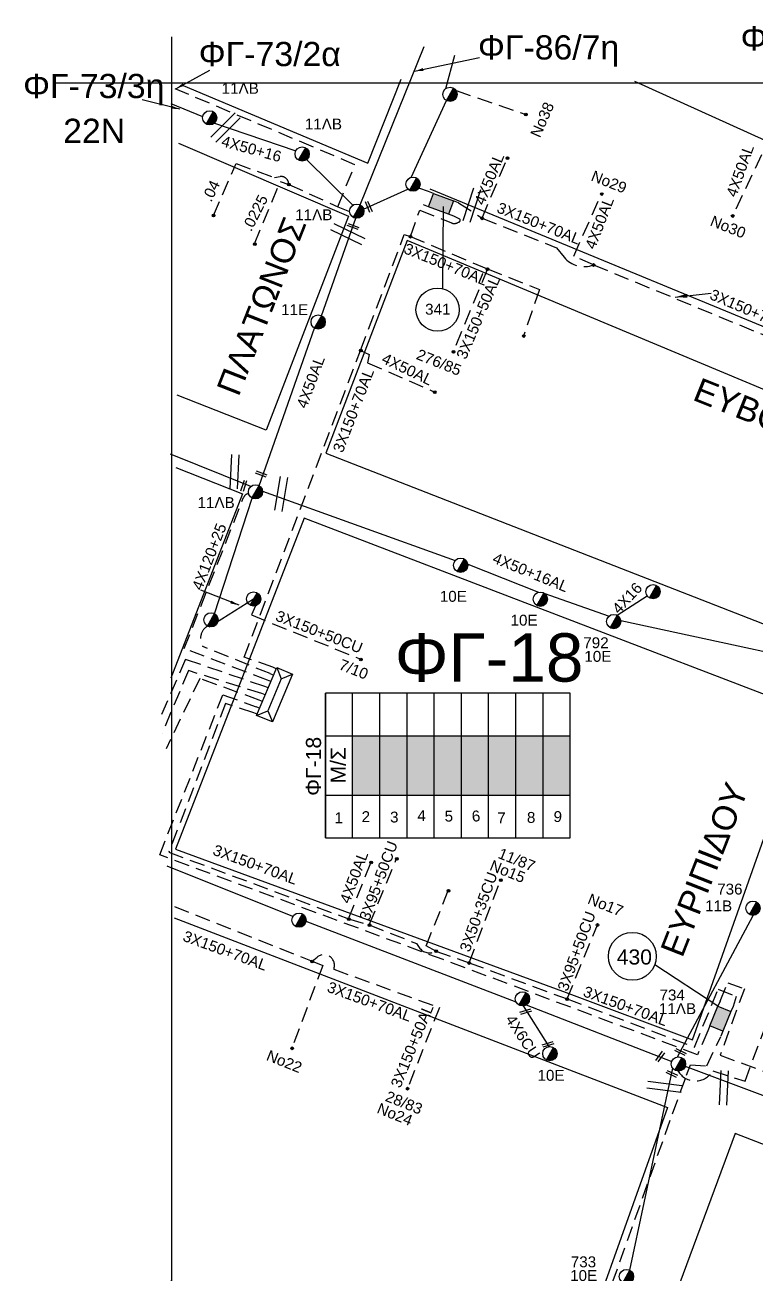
# Model space of a CAD drawing. Header units: millimetres. Extents: x 8791 to 11104, y 1833 to 2902.
# Drawn here: x 8803.2 to 8926.6, y 2681.6 to 2892.5 of the extents above; entities that cross this region are included whole.
import ezdxf
from ezdxf.enums import TextEntityAlignment as Align

# ---------------------------------------------------------------- set-up
doc = ezdxf.new("R2010")
doc.units = ezdxf.units.MM
doc.linetypes.add('DASHED', pattern=[19.05, 12.7, -6.35])
for name, color, linetype in [('Link Box 4 Διευθύνσεων', 7, 'Continuous'), ('Ασφαλειοκιβώτια Χ.Τ 9 αναχωρήσεων', 7, 'Continuous'), ('Γέφυρες Εναερίου Δικτύου', 7, 'Continuous'), ('Γυμνά εναέρια ΧΤ (3Φ)   3x50+35CU', 7, 'Continuous'), ('Γυμνά εναέρια ΧΤ (3Φ)   4x50AL', 7, 'Continuous'), ('Γυμνά εναέρια ΧΤ και ΦΟΠ (3Φ)   4x50+16AL', 7, 'Continuous'), ('Εναέρια παροχή ΧΤ 4x16', 7, 'SYN_LINE'), ('Επιγραφές - Σχήματα', 7, 'Continuous'), ('Καλώδια ΧΤ   3x150+50AL', 7, 'DASHED'), ('Καλώδια ΧΤ   3x150+50CU', 7, 'DASHED'), ('Καλώδια ΧΤ   3x150+70AL', 7, 'DASHED'), ('Καλώδια ΧΤ   3x150AL+50CU', 7, 'DASHED'), ('Καλώδια ΧΤ   3x95+50CU', 7, 'DASHED'), ('Καλώδια ΧΤ   4x6CU', 7, 'DASHED'), ('Μηχανική τομή', 7, 'Continuous'), ('Στύλος ΦΜ', 7, 'Continuous'), ('Στύλος ΦΜ @ 1', 7, 'Continuous'), ('Συνδέσεις', 7, 'Continuous'), ('Συνεστραμμένα ΧΤ   4x120+25AL', 7, 'SYN_LINE'), ('Τομή', 7, 'Continuous'), ('Υποσταθμός πόλεως', 7, 'Continuous'), ('Υπόβαθρο ΔΕΗ', 7, 'Continuous'), ('Υπόγεια Καλώδια Δικτύου ΧΤ   .04', 7, 'DASHED'), ('Υπόγεια καλώδια Παροχών ΧΤ   .0225', 7, 'DASHED')]:
    doc.layers.add(name, color=color, linetype=linetype)
doc.styles.add('ar', font='ARIAL.TTF')
doc.styles.get("Standard").update_dxf_attribs({"font": 'ARIAL.TTF'})
doc.linetypes.add('SYN_LINE', pattern='A,0.5,-0.0001,["/\\/\\/\\/",Standard,S=0.1,R=0,X=0,Y=-0.05],-0.25', length=0.7501)
doc.dimstyles.new('ISO-25', dxfattribs={"dimtxt": 2.5, "dimasz": 2.5, "dimexe": 1.25, "dimexo": 0.625, "dimtad": 1, "dimtxsty": 'Standard', "dimcen": 2.5, "dimadec": 0, "dimazin": 0, "dimtfac": 1, "dimtmove": 0, "dimatfit": 3, "dimfxl": 1, "dimarcsym": 0})

# ---------------------------------------------------------------- blocks, each defined once
blk = doc.blocks.new('ΥΠΑΡΧΩΝ ΤΣΙΜΕΝΤΕΝΙΟΣ ΣΤΥΛΟΣ')
at = {"layer": 'Στύλος ΦΜ'}
blk.add_hatch(color=256, dxfattribs=at).paths.add_polyline_path([(-1.29, -2.28, 0.574793), (2.62, 0, 0.268822), (1.3, 2.27)])
blk.add_line((-1.29, -2.28), (1.3, 2.27), dxfattribs=at)
blk.add_circle((0, 0), 2.62, dxfattribs=at)
at = {"layer": 'Στύλος ΦΜ', "flags": 4}
for tag, p in [('ΑΡΙΘΜΟΣ', (-4.68, 8.05)), ('ΤΥΠΟΣ', (-4.91, 3.03))]:
    blk.add_attdef(tag, p, '', height=4, dxfattribs=at)
blk = doc.blocks.new('LINK BOX 4 ΑΝΑΧΩΡΗΣΕΩΝ')
at = {"layer": 'Link Box 4 Διευθύνσεων', "ltscale": 40}
blk.add_hatch(color=256, dxfattribs=at).paths.add_polyline_path([(-3.54, 0), (-3.54, -4.67), (3.54, -4.67), (3.54, 0)])
for p, q in [((-3.54, 0), (-5.33, 0)), ((5.33, 0), (3.54, 0)), ((-3.54, -4.67), (-5.33, -4.67)), ((5.33, -4.67), (3.54, -4.67))]:
    blk.add_line(p, q, dxfattribs=at)
blk.add_lwpolyline([(-3.54, -4.67), (-3.54, 0), (3.54, 0), (3.54, -4.67)], close=True, dxfattribs=at)
blk = doc.blocks.new('ΥΠΟΣΤΑΘΜΟΣ ΠΟΛΕΩΣ 8 ΑΝΑΧΩΡΗΣΕΩΝ')
at = {"layer": 'Υποσταθμός πόλεως', "linetype": 'Continuous', "ltscale": 40}
for p, q in [((-8.18, -2.82), (-8.18, -4)), ((-5.9, -2.82), (-5.9, -4)), ((-3.55, -2.82), (-3.55, -4)), ((-1.28, -2.82), (-1.28, -4)), ((1.23, -2.82), (1.23, -4)), ((3.56, -2.82), (3.56, -4)), ((6.03, -2.82), (6.03, -4)), ((8.16, -2.82), (8.16, -4))]:
    blk.add_line(p, q, dxfattribs=at)
blk.add_lwpolyline([(-8.57, 2.82), (8.57, 2.82), (8.57, -2.82), (-8.57, -2.82)], close=True, dxfattribs=at)
for points in [[(-5.75, 0), (-8.57, 2.82)], [(5.75, 0), (8.57, 2.82)], [(-8.57, -2.82), (-5.75, 0)], [(-5.75, 0), (5.75, 0)], [(8.57, -2.82), (5.75, 0)]]:
    blk.add_lwpolyline(points, dxfattribs=at)
at = {"layer": 'Υποσταθμός πόλεως', "linetype": 'SYN_LINE', "ltscale": 40, "flags": 1}
for tag, p in [('ΜΕΤΑΣΧΗΜΑΤΙΣΜΟΣ', (9.59, 1.44)), ('ΙΣΧΥΣ', (9.57, -1.35)), ('ΑΡΙΘΜΟΣ', (9.69, -4.07))]:
    blk.add_attdef(tag, p, '', height=1.8, dxfattribs=at)
blk = doc.blocks.new('ΤΟΜΗ')
at = {"layer": 'Τομή', "ltscale": 40}
for p, q in [((-5.68, 0), (5.68, 0)), ((5.68, -2.33), (-5.68, -2.33))]:
    blk.add_line(p, q, dxfattribs=at)
blk = doc.blocks.new('ΑΣΦΑΛΕΙΟΚΙΒΩΤΙΟ ΥΠΟΣΤΑΘΜΟΥ 9 ΑΝΑΧΩΡΗΣΕΩΝ')
at = {"layer": 'Ασφαλειοκιβώτια Χ.Τ 9 αναχωρήσεων', "ltscale": 40}
for p, q in [((-23.8, 40.36), (24.02, 40.36)), ((-9.72, 40.36), (-9.72, -40.64)), ((9.94, 40.36), (9.94, -40.64)), ((-23.8, 31.36), (24.02, 31.36)), ((-23.8, 22.36), (24.02, 22.36)), ((-23.8, 13.36), (24.02, 13.36)), ((-23.8, 4.36), (24.02, 4.36)), ((-23.8, -4.64), (24.02, -4.64)), ((-23.8, -13.64), (24.02, -13.64)), ((-23.8, -22.64), (24.02, -22.64)), ((-23.8, -31.64), (24.02, -31.64))]:
    blk.add_line(p, q, dxfattribs=at)
at = {"layer": 'Ασφαλειοκιβώτια Χ.Τ 9 αναχωρήσεων'}
blk.add_lwpolyline([(-23.8, -40.64), (24.02, -40.64), (24.02, 40.36), (-23.8, 40.36)], close=True, dxfattribs=at)
for s, rotation, p in [('1', 270, (-18.96, 37.31)), ('2', 270, (-18.6, 28.38)), ('3', 270, (-18.74, 18.97)), ('4', 270, (-18.26, 9.95)), ('5', 270, (-18.42, 0.93)), ('6', 274.9707, (-18.52, -8.21)), ('7', 270, (-19, -16.47)), ('8', 270, (-18.86, -26.29)), ('9', 266.863, (-18.5, -35))]:
    blk.add_text(s, height=3.6, rotation=rotation, dxfattribs=at).set_placement(p)
at = {"layer": 'Ασφαλειοκιβώτια Χ.Τ 9 αναχωρήσεων', "ltscale": 40}
for tag, height, p in [('ΟΝΟΜΑ', 5, (-0.16, 44.31)), ('ΚΕΙΜΕΝΟ 1', 2, (17.06, 35.59)), ('ΚΕΙΜΕΝΟ 2', 2, (17.06, 26.88)), ('ΚΕΙΜΕΝΟ 3', 2, (17.06, 17.69)), ('ΚΕΙΜΕΝΟ 4', 2, (17.06, 8.71)), ('ΚΕΙΜΕΝΟ 5', 2, (17.06, -0.13)), ('ΚΕΙΜΕΝΟ 6', 2, (17.06, -9.05)), ('ΚΕΙΜΕΝΟ 7', 2, (17.06, -18.13)), ('ΚΕΙΜΕΝΟ 8', 2, (17.06, -26.85)), ('ΚΕΙΜΕΝΟ 9', 2, (17.06, -35.99)), ('ΣΧ', 2, (-0.1, -42.64))]:
    blk.add_attdef(tag, text='', height=height, dxfattribs=at).set_placement(p, align=Align.MIDDLE_CENTER)
blk = doc.blocks.new('_ΣΥΝΔΕΣΗ')
at = {"layer": 'Συνδέσεις', "linetype": 'SYN_LINE', "ltscale": 40}
blk.add_hatch(color=256, dxfattribs=at).paths.add_polyline_path([(0.5, -0.01, 1), (-0.5, -0.01, 1)])
at = {"layer": 'Συνδέσεις'}
blk.add_circle((0, -0.01), 0.5, dxfattribs=at)
blk = doc.blocks.new('ΜΗΧΑΝΙΚΗ ΤΟΜΗ')
at = {"layer": 'Μηχανική τομή', "ltscale": 40}
for p, q in [((-1.89, 0.78), (1.89, 0.78)), ((1.89, 0), (-1.89, 0))]:
    blk.add_line(p, q, dxfattribs=at)

msp = doc.modelspace()

# ---------------------------------------------------------------- hatches: boundary and pattern name
at = {"layer": 'Ασφαλειοκιβώτια Χ.Τ 9 αναχωρήσεων', "ltscale": 20}
for color, points in [(133, [(8858.49, 2772.49), (8858.49, 2762.46), (8863.09, 2762.46), (8863.09, 2772.49)]), (6, [(8863.09, 2772.49), (8863.09, 2762.46), (8867.68, 2762.46), (8867.68, 2772.49)]), (27, [(8867.68, 2772.49), (8867.68, 2762.46), (8872.28, 2762.46), (8872.28, 2772.49)]), (151, [(8872.28, 2772.49), (8872.28, 2762.46), (8876.87, 2762.46), (8876.87, 2772.49)]), (30, [(8876.87, 2772.49), (8876.87, 2762.46), (8881.46, 2762.46), (8881.46, 2772.49)]), (62, [(8881.46, 2772.49), (8881.46, 2762.46), (8886.06, 2762.46), (8886.06, 2772.49)]), (173, [(8886.06, 2772.49), (8886.06, 2762.46), (8890.65, 2762.46), (8890.65, 2772.49)]), (1, [(8890.65, 2772.49), (8890.65, 2762.46), (8895.25, 2762.46), (8895.25, 2772.49)])]:
    msp.add_hatch(color=color, dxfattribs=at).paths.add_polyline_path(points)

# ---------------------------------------------------------------- linework, layer by layer
at = {"layer": 'Γέφυρες Εναερίου Δικτύου', "color": 30}
for points in [[(8874.22, 2881.78), (8875.74, 2887.46)], [(8868.35, 2866.8), (8874.34, 2879.77)]]:
    msp.add_lwpolyline(points, dxfattribs=at)
at = {"layer": 'Γέφυρες Εναερίου Δικτύου', "color": 6, "linetype": 'DASHED', "ltscale": 0.2}
msp.add_lwpolyline([(8855.98, 2861.85), (8858.89, 2868.94), (8828.5, 2881.76)], dxfattribs=at)
at = {"layer": 'Γέφυρες Εναερίου Δικτύου', "color": 30, "linetype": 'DASHED', "ltscale": 0.2}
for points in [[(8875.96, 2881.45), (8887.73, 2877.44)], [(8843.17, 2779.63), (8830.77, 2783.5), (8826.33, 2772.95)]]:
    msp.add_lwpolyline(points, dxfattribs=at)
at = {"layer": 'Γέφυρες Εναερίου Δικτύου', "color": 30, "ltscale": 20}
msp.add_lwpolyline([(8871.29, 2864.39), (8869.69, 2864.98)], dxfattribs=at)
at = {"layer": 'Γέφυρες Εναερίου Δικτύου', "color": 62, "linetype": 'DASHED', "ltscale": 0.2}
msp.add_lwpolyline([(8844.11, 2781.88), (8830.05, 2787.22), (8840.07, 2812.73, -0.277908), (8840.93, 2813.39, 0.072289)], format="xyb", dxfattribs=at)
at = {"layer": 'Γέφυρες Εναερίου Δικτύου', "color": 133, "linetype": 'DASHED', "ltscale": 0.2}
msp.add_lwpolyline([(8844.58, 2782.99), (8833.21, 2787.55)], dxfattribs=at)
at = {"layer": 'Γέφυρες Εναερίου Δικτύου', "color": 173, "linetype": 'DASHED', "ltscale": 0.2}
msp.add_lwpolyline([(8843.66, 2780.81), (8830.28, 2785.41), (8825.89, 2775.3)], dxfattribs=at)
at = {"layer": 'Γέφυρες Εναερίου Δικτύου', "color": 27, "linetype": 'DASHED', "ltscale": 0.2}
msp.add_lwpolyline([(8842.71, 2778.54), (8832.67, 2782.16), (8827.01, 2770.3)], dxfattribs=at)
at = {"layer": 'Γέφυρες Εναερίου Δικτύου', "color": 133, "linetype": 'DASHED', "ltscale": 0.2}
msp.add_arc((8835.27, 2788.92), 2.47, 121.3874, 213.7094, dxfattribs=at)
at = {"layer": 'Γυμνά εναέρια ΧΤ (3Φ)   3x50+35CU', "color": 151, "linetype": 'DASHED', "ltscale": 0.2}
msp.add_lwpolyline([(8878.16, 2734.17), (8883.48, 2748.13)], dxfattribs=at)
at = {"layer": 'Γυμνά εναέρια ΧΤ (3Φ)   4x50AL', "color": 30}
msp.add_lwpolyline([(8859.79, 2862.14), (8870.57, 2888.89)], dxfattribs=at)
at = {"layer": 'Γυμνά εναέρια ΧΤ (3Φ)   4x50AL', "color": 1, "linetype": 'DASHED', "ltscale": 0.2}
for points in [[(8929.2, 2874.03), (8922.65, 2860.31)], [(8859.84, 2837.58), (8861.26, 2836.9), (8861.03, 2835.48), (8872.34, 2830.55)]]:
    msp.add_lwpolyline(points, dxfattribs=at)
at = {"layer": 'Γυμνά εναέρια ΧΤ (3Φ)   4x50AL', "color": 27, "linetype": 'DASHED', "ltscale": 0.2}
for points in [[(8880.36, 2859.92), (8884.64, 2870.09)], [(8899.17, 2852.04), (8895.83, 2853.52), (8900.53, 2864.02)]]:
    msp.add_lwpolyline(points, dxfattribs=at)
at = {"layer": 'Γυμνά εναέρια ΧΤ (3Φ)   4x50AL', "color": 133}
for points in [[(8853.26, 2843.43), (8859.03, 2859.9)], [(8842.69, 2814.73), (8852.07, 2841.34)], [(8835.17, 2793.12), (8841.5, 2812.65)]]:
    msp.add_lwpolyline(points, dxfattribs=at)
at = {"layer": 'Γυμνά εναέρια ΧΤ (3Φ)   4x50AL', "color": 151, "linetype": 'DASHED', "ltscale": 0.2}
msp.add_lwpolyline([(8857.81, 2741.58), (8861.59, 2751.14)], dxfattribs=at)
at = {"layer": 'Γυμνά εναέρια ΧΤ και ΦΟΠ (3Φ)   4x50+16AL', "color": 173}
msp.add_lwpolyline([(8833.17, 2877.02), (8827.87, 2879.21)], dxfattribs=at)
at = {"layer": 'Γυμνά εναέρια ΧΤ και ΦΟΠ (3Φ)   4x50+16AL', "color": 30}
for points in [[(8835.15, 2875.94), (8848.88, 2871.26)], [(8850.71, 2869.8), (8858.55, 2862.11)], [(8860.35, 2861.41), (8867.82, 2864.83)]]:
    msp.add_lwpolyline(points, dxfattribs=at)
at = {"layer": 'Γυμνά εναέρια ΧΤ και ΦΟΠ (3Φ)   4x50+16AL', "color": 62}
msp.add_lwpolyline([(8841.29, 2814.59), (8827.71, 2820.06)], dxfattribs=at)
at = {"layer": 'Γυμνά εναέρια ΧΤ και ΦΟΠ (3Φ)   4x50+16AL', "color": 6}
for points in [[(8843.29, 2813.8), (8875.83, 2802.1)], [(8877.92, 2801.46), (8889.89, 2796.73)], [(8890.79, 2796.6), (8901.79, 2792.71)], [(8903.76, 2791.98), (8949.66, 2782.04)]]:
    msp.add_lwpolyline(points, dxfattribs=at)
at = {"layer": 'Γυμνά εναέρια ΧΤ και ΦΟΠ (3Φ)   4x50+16AL', "color": 133}
for points in [[(8848.41, 2741.96), (8827.15, 2750.46)], [(8886.12, 2727.49), (8850.63, 2741.16)], [(8887.78, 2727.04), (8912.38, 2717.49)]]:
    msp.add_lwpolyline(points, dxfattribs=at)
at = {"layer": 'Γυμνά εναέρια ΧΤ και ΦΟΠ (3Φ)   4x50+16AL', "color": 151}
msp.add_lwpolyline([(8913.36, 2718.26), (8926.14, 2742.17)], dxfattribs=at)
at = {"layer": 'Γυμνά εναέρια ΧΤ και ΦΟΠ (3Φ)   4x50+16AL', "color": 2}
msp.add_lwpolyline([(8905.32, 2682.23), (8912.54, 2716.36)], dxfattribs=at)
at = {"layer": 'Γυμνά εναέρια ΧΤ και ΦΟΠ (3Φ)   4x50+16AL', "color": 1}
msp.add_lwpolyline([(8914.66, 2716.73), (8965.35, 2697.7)], dxfattribs=at)
at = {"layer": 'Εναέρια παροχή ΧΤ 4x16', "color": 6, "linetype": 'Continuous'}
msp.add_lwpolyline([(8903.17, 2792.84), (8908.21, 2796.16)], dxfattribs=at)
at = {"layer": 'Επιγραφές - Σχήματα', "ltscale": 20}
for p, q in [((8873.76, 2861.89), (8873.65, 2848.07)), ((8920.18, 2726.84), (8909.5, 2733.82))]:
    msp.add_line(p, q, dxfattribs=at)
at = {"layer": 'Επιγραφές - Σχήματα'}
for points in [[(10868.02, 2888.59), (10868.02, 1855.69), (8827.98, 1855.69), (8827.98, 2890.56)], [(8808.32, 2882.76), (10848.36, 2882.76), (10848.36, 2881.87)]]:
    msp.add_lwpolyline(points, dxfattribs=at)
at = {"layer": 'Επιγραφές - Σχήματα', "ltscale": 20}
for centre, radius in [((8872.84, 2844.45), 3.65), ((8905.73, 2735.25), 4.04)]:
    msp.add_circle(centre, radius, dxfattribs=at)
at = {"layer": 'Καλώδια ΧΤ   3x150+50AL', "color": 1, "ltscale": 0.2}
msp.add_lwpolyline([(8881.27, 2851.34), (8875.49, 2837.36)], dxfattribs=at)
at = {"layer": 'Καλώδια ΧΤ   3x150+50AL', "color": 6, "ltscale": 0.2}
msp.add_lwpolyline([(8873.15, 2726.59), (8867.76, 2712.94)], dxfattribs=at)
at = {"layer": 'Καλώδια ΧΤ   3x150+50CU', "ltscale": 0.2}
msp.add_lwpolyline([(8842.1, 2794.45), (8841.39, 2792.91), (8859.89, 2785.41)], dxfattribs=at)
at = {"layer": 'Καλώδια ΧΤ   3x150+70AL', "color": 27, "ltscale": 0.2}
msp.add_lwpolyline([(8876.39, 2862.51), (8880.36, 2859.92), (8892.91, 2854.92), (8894.2, 2853.33, 0.329239), (8899.17, 2852.04), (8965.14, 2824.85), (8963.6, 2819.97)], format="xyb", dxfattribs=at)
at = {"layer": 'Καλώδια ΧΤ   3x150+70AL', "color": 1, "ltscale": 0.2}
msp.add_lwpolyline([(8845.03, 2784.06), (8840.17, 2785.77), (8859.84, 2837.58), (8867.21, 2857.14), (8868.25, 2856.83), (8869.83, 2861.26), (8875.19, 2859.1, 0.24892), (8876.35, 2859.22, 0.512861), (8876.62, 2859.72), (8875.57, 2860.27)], format="xyb", dxfattribs=at)
msp.add_lwpolyline([(8868.25, 2856.83), (8881.27, 2851.34), (8890.04, 2847.87), (8887.36, 2840.04)], dxfattribs=at)
at = {"layer": 'Καλώδια ΧΤ   3x150+70AL', "color": 6, "ltscale": 0.2}
for points in [[(8873.76, 2734.71), (8825.91, 2752.37), (8836.59, 2779.44), (8842.22, 2777.38)], [(8851.64, 2734.41), (8853.44, 2733.73), (8848.26, 2719.75)], [(8918.45, 2722.66), (8916.73, 2718.64), (8873.76, 2734.71)]]:
    msp.add_lwpolyline(points, dxfattribs=at)
at = {"layer": 'Καλώδια ΧΤ   3x150+70AL', "color": 151, "ltscale": 0.2}
msp.add_lwpolyline([(8841.8, 2776.37), (8837.05, 2777.94), (8827.45, 2752.83), (8857.81, 2741.58), (8861.31, 2740.57), (8869.3, 2737.43), (8869.73, 2736.77, 0.411351), (8872.56, 2736.15), (8878.16, 2734.17), (8894.71, 2728.05), (8916.2, 2719.92), (8920.23, 2729.71), (8923.26, 2728.48), (8922.73, 2726.77)], format="xyb", dxfattribs=at)
msp.add_lwpolyline([(8872.56, 2736.15), (8870.89, 2737), (8874.64, 2746.37)], dxfattribs=at)
at = {"layer": 'Καλώδια ΧΤ   3x150+70AL', "color": 6, "ltscale": 0.2}
msp.add_lwpolyline([(8828.43, 2743.67), (8851.64, 2734.41), (8852.48, 2735.11, -0.769435), (8855.31, 2733.08), (8873.15, 2726.59)], format="xyb", dxfattribs=at)
at = {"layer": 'Καλώδια ΧΤ   3x150+70AL', "color": 2, "ltscale": 0.2}
msp.add_lwpolyline([(8920.53, 2727.68), (8921.84, 2730.77), (8924.64, 2729.76), (8920.55, 2718.58), (8966.51, 2701.37), (8966.47, 2700.23), (8998.46, 2688.99), (8999.3, 2691.33), (9010.03, 2687.66), (9009.46, 2685.93), (9049.04, 2670.38), (9060.66, 2676.56), (9066.45, 2669.76), (9064.64, 2664.82), (9067.47, 2663.95)], dxfattribs=at)
at = {"layer": 'Καλώδια ΧΤ   3x150AL+50CU', "color": 2, "ltscale": 0.2}
msp.add_lwpolyline([(8919.3, 2715.91), (8924.76, 2714.18), (8940.42, 2756.13), (8940.14, 2756.76, -0.543265), (8941.51, 2758.86), (8946.85, 2773), (8948.18, 2773.04), (8950.35, 2778.58), (8950.87, 2780.73)], format="xyb", dxfattribs=at)
msp.add_lwpolyline([(8891.72, 2641.07), (8892.15, 2642.6), (8889.59, 2644.16), (8912.51, 2708.67), (8914.89, 2715.19), (8915.53, 2716.93), (8918.32, 2716.76), (8920.65, 2721.74)], dxfattribs=at)
msp.add_arc((8916.37, 2717.58), 3.38, 210.443, 330.2896, dxfattribs=at)
at = {"layer": 'Καλώδια ΧΤ   3x95+50CU', "color": 151, "ltscale": 0.2}
for points in [[(8861.31, 2740.57), (8865.92, 2751.75)], [(8894.71, 2728.05), (8899.82, 2740.58)]]:
    msp.add_lwpolyline(points, dxfattribs=at)
at = {"layer": 'Καλώδια ΧΤ   4x6CU', "color": 133, "linetype": 'SYN_LINE', "ltscale": 10}
msp.add_lwpolyline([(8891.68, 2720.02), (8887.32, 2726.88)], dxfattribs=at)
at = {"layer": 'Συνεστραμμένα ΧΤ   4x120+25AL', "color": 133, "ltscale": 10}
msp.add_lwpolyline([(8834.29, 2790.91), (8841.77, 2795.61)], dxfattribs=at)
at = {"layer": 'Υπόβαθρο ΔΕΗ'}
for points in [[(8829.9, 2882.33), (8861.05, 2869.19), (8866.69, 2883.41)], [(8906.09, 2883.05), (8963.81, 2856.91), (8954.38, 2830.64), (8871.61, 2864.8)], [(8829.1, 2872.57), (8857.77, 2860.23), (8843.88, 2824.13), (8828.87, 2830)], [(8828.63, 2817.81), (8839.87, 2813.33), (8827.79, 2782.22)], [(8828.37, 2741.77), (8911.68, 2709.7), (8892.24, 2655.23), (8827.72, 2680.41)]]:
    msp.add_lwpolyline(points, dxfattribs=at)
for points in [[(8867.72, 2856.13), (8853.96, 2820.24), (8938.98, 2787.07), (8951.33, 2821.19)], [(8828.58, 2753.35), (8894.53, 2729.14), (8915.91, 2721.16), (8935.55, 2776.58), (8850.29, 2809.22)]]:
    msp.add_lwpolyline(points, close=True, dxfattribs=at)
msp.add_lwpolyline([(8923.1, 2705.35), (8903.12, 2651.4), (8952.97, 2632.17), (8965.33, 2655.75, -0.301015), (8970.19, 2657.54), (8983.75, 2652.36), (8993.54, 2678.06)], format="xyb", close=True, dxfattribs=at)
at = {"layer": 'Υπόγεια Καλώδια Δικτύου ΧΤ   .04', "color": 6, "ltscale": 0.2}
msp.add_lwpolyline([(8835, 2860.38), (8838.82, 2869.15), (8845.28, 2866.75), (8846.24, 2866.92, -0.480215), (8847.7, 2865.62, 1.050652)], format="xyb", dxfattribs=at)
at = {"layer": 'Υπόγεια καλώδια Παροχών ΧΤ   .0225', "color": 6, "ltscale": 0.2}
for points in [[(8841.94, 2855.57), (8846.25, 2866.09), (8847.7, 2865.62)], [(8847.7, 2865.62), (8855.98, 2861.85), (8857.99, 2861.05)]]:
    msp.add_lwpolyline(points, dxfattribs=at)

# ---------------------------------------------------------------- block references
at = {"layer": 'Link Box 4 Διευθύνσεων'}
for p, xscale, yscale, zscale, rotation in [((8873.84, 2863.45), 0.5104822389464266, 0.5104822389464266, 0.5104822389464266, 339.7063771444734), ((8919.49, 2725.17), 0.5104822389464384, 0.5104822389464384, 0.5104822389464384, 67.50297552981377)]:
    msp.add_blockref('LINK BOX 4 ΑΝΑΧΩΡΗΣΕΩΝ', p, dxfattribs=dict(at, xscale=xscale, yscale=yscale, zscale=zscale, rotation=rotation))
at = {"layer": 'Ασφαλειοκιβώτια Χ.Τ 9 αναχωρήσεων', "xscale": 0.5104822389464277, "yscale": 0.5104822389464277, "zscale": 0.5104822389464277, "rotation": 90}
msp.add_blockref('ΑΣΦΑΛΕΙΟΚΙΒΩΤΙΟ ΥΠΟΣΤΑΘΜΟΥ 9 ΑΝΑΧΩΡΗΣΕΩΝ', (8874.5, 2767.42), dxfattribs=at).add_auto_attribs({'ΟΝΟΜΑ': 'ΦΓ-18'})
at = {"layer": 'Μηχανική τομή'}
for p, xscale, yscale, zscale, rotation in [((8861.02, 2861.76), 0.5104822389463424, 0.5104822389463424, 0.5104822389463424, 293.323564683481), ((8858.5, 2858.32), 0.5104822389464064, 0.5104822389464064, 0.5104822389464064, 339.8667251235482), ((8842.97, 2816.51), 0.5104822389464064, 0.5104822389464064, 0.5104822389464064, 339.8667251235482), ((8840.3, 2814.65), 0.5104822389463618, 0.5104822389463618, 0.5104822389463618, 72.35678662186872), ((8887.65, 2726.09), 0.5104822389466442, 0.5104822389466442, 0.5104822389466442, 197.0177914794476), ((8891.41, 2720.6), 0.5104822389466442, 0.5104822389466442, 0.5104822389466442, 197.0177914794476), ((8910.27, 2718.44), 0.5104822389464544, 0.5104822389464544, 0.5104822389464544, 233.5382978307457), ((8913.94, 2719.28), 0.5104822389465367, 0.5104822389465367, 0.5104822389465367, 154.2532608670445), ((8912.49, 2715.58), 0.5104822389465367, 0.5104822389465367, 0.5104822389465367, 154.2532608670445)]:
    msp.add_blockref('ΜΗΧΑΝΙΚΗ ΤΟΜΗ', p, dxfattribs=dict(at, xscale=xscale, yscale=yscale, zscale=zscale, rotation=rotation))
at = {"layer": 'Στύλος ΦΜ @ 1', "ltscale": 40}
ref = msp.add_blockref('ΥΠΑΡΧΩΝ ΤΣΙΜΕΝΤΕΝΙΟΣ ΣΤΥΛΟΣ', (8834.36, 2876.85), dxfattribs=dict(at, xscale=0.4594340150515993, yscale=0.4594340150515993, zscale=0.4594340150515993))
ref.add_attrib('ΤΥΠΟΣ', '11ΛB', (8836.37, 2880.91), dxfattribs={"layer": 'Στύλος ΦΜ', "height": 1.838, "flags": 4})
at = {"layer": 'Στύλος ΦΜ @ 1', "ltscale": 40, "xscale": 0.4594340150515993, "yscale": 0.4594340150515993, "zscale": 0.4594340150515993}
for p in [(8874.94, 2880.82), (8868.7, 2865.65), (8909.22, 2796.82), (8841.77, 2795.61), (8834.58, 2792.08), (8849.44, 2741.36), (8887.17, 2728.07)]:
    msp.add_blockref('ΥΠΑΡΧΩΝ ΤΣΙΜΕΝΤΕΝΙΟΣ ΣΤΥΛΟΣ', p, dxfattribs=at)
at = {"layer": 'Στύλος ΦΜ @ 1', "ltscale": 40}
ref = msp.add_blockref('ΥΠΑΡΧΩΝ ΤΣΙΜΕΝΤΕΝΙΟΣ ΣΤΥΛΟΣ', (8849.97, 2870.75), dxfattribs=dict(at, xscale=0.4594340150515993, yscale=0.4594340150515993, zscale=0.4594340150515993))
ref.add_attrib('ΤΥΠΟΣ', '11ΛB', (8850.42, 2874.89), dxfattribs={"layer": 'Στύλος ΦΜ', "height": 1.838, "flags": 4})
ref = msp.add_blockref('ΥΠΑΡΧΩΝ ΤΣΙΜΕΝΤΕΝΙΟΣ ΣΤΥΛΟΣ', (8859.19, 2861.09), dxfattribs=dict(at, xscale=0.4594340150515993, yscale=0.4594340150515993, zscale=0.4594340150515993))
ref.add_attrib('ΤΥΠΟΣ', '11ΛB', (8848.79, 2859.56), dxfattribs={"layer": 'Στύλος ΦΜ', "height": 1.838, "flags": 4})
ref = msp.add_blockref('ΥΠΑΡΧΩΝ ΤΣΙΜΕΝΤΕΝΙΟΣ ΣΤΥΛΟΣ', (8852.67, 2842.38), dxfattribs=dict(at, xscale=0.4594340150515993, yscale=0.4594340150515993, zscale=0.4594340150515993))
ref.add_attrib('ΤΥΠΟΣ', '11E', (8846.41, 2843.54), dxfattribs={"layer": 'Στύλος ΦΜ', "height": 1.838, "flags": 4})
ref = msp.add_blockref('ΥΠΑΡΧΩΝ ΤΣΙΜΕΝΤΕΝΙΟΣ ΣΤΥΛΟΣ', (8842.09, 2813.69), dxfattribs=dict(at, xscale=0.4594340150515993, yscale=0.4594340150515993, zscale=0.4594340150515993))
ref.add_attrib('ΤΥΠΟΣ', '11ΛB', (8832.3, 2810.96), dxfattribs={"layer": 'Στύλος ΦΜ', "height": 1.838, "flags": 4})
ref = msp.add_blockref('ΥΠΑΡΧΩΝ ΤΣΙΜΕΝΤΕΝΙΟΣ ΣΤΥΛΟΣ', (8876.73, 2801.3), dxfattribs=dict(at, xscale=0.4594340150515993, yscale=0.4594340150515993, zscale=0.4594340150515993))
ref.add_attrib('ΤΥΠΟΣ', '10E', (8873.21, 2795.13), dxfattribs={"layer": 'Στύλος ΦΜ', "height": 1.838, "flags": 4})
ref = msp.add_blockref('ΥΠΑΡΧΩΝ ΤΣΙΜΕΝΤΕΝΙΟΣ ΣΤΥΛΟΣ', (8890.19, 2795.56), dxfattribs=dict(at, xscale=0.4594340150515993, yscale=0.4594340150515993, zscale=0.4594340150515993))
ref.add_attrib('ΤΥΠΟΣ', '10E', (8885.16, 2791.1), dxfattribs={"layer": 'Στύλος ΦΜ', "height": 1.838, "flags": 4})
ref = msp.add_blockref('ΥΠΑΡΧΩΝ ΤΣΙΜΕΝΤΕΝΙΟΣ ΣΤΥΛΟΣ', (8902.58, 2791.79), dxfattribs=dict(at, xscale=0.4594340150515993, yscale=0.4594340150515993, zscale=0.4594340150515993))
ref.add_attrib('ΤΥΠΟΣ', '10E', (8897.62, 2784.99), dxfattribs={"layer": 'Στύλος ΦΜ', "height": 1.838, "flags": 4})
ref.add_attrib('ΑΡΙΘΜΟΣ', '792', (8897.44, 2787.29), dxfattribs={"layer": 'Στύλος ΦΜ', "height": 1.838, "flags": 4})
ref = msp.add_blockref('ΥΠΑΡΧΩΝ ΤΣΙΜΕΝΤΕΝΙΟΣ ΣΤΥΛΟΣ', (8926.09, 2743.38), dxfattribs=dict(at, xscale=0.4594340150515993, yscale=0.4594340150515993, zscale=0.4594340150515993))
ref.add_attrib('ΤΥΠΟΣ', '11B', (8918.01, 2742.85), dxfattribs={"layer": 'Στύλος ΦΜ', "height": 1.838, "flags": 4})
ref.add_attrib('ΑΡΙΘΜΟΣ', '736', (8920.05, 2745.69), dxfattribs={"layer": 'Στύλος ΦΜ', "height": 1.838, "flags": 4})
ref = msp.add_blockref('ΥΠΑΡΧΩΝ ΤΣΙΜΕΝΤΕΝΙΟΣ ΣΤΥΛΟΣ', (8913.51, 2717.07), dxfattribs=dict(at, xscale=0.4594340150515993, yscale=0.4594340150515993, zscale=0.4594340150515993))
ref.add_attrib('ΤΥΠΟΣ', '11ΛB', (8910.21, 2725.5), dxfattribs={"layer": 'Στύλος ΦΜ', "height": 1.838, "flags": 4})
ref.add_attrib('ΑΡΙΘΜΟΣ', '734', (8910.31, 2727.81), dxfattribs={"layer": 'Στύλος ΦΜ', "height": 1.838, "flags": 4})
ref = msp.add_blockref('ΥΠΑΡΧΩΝ ΤΣΙΜΕΝΤΕΝΙΟΣ ΣΤΥΛΟΣ', (8891.8, 2718.82), dxfattribs=dict(at, xscale=0.4594340150515993, yscale=0.4594340150515993, zscale=0.4594340150515993))
ref.add_attrib('ΤΥΠΟΣ', '10E', (8889.71, 2714.24), dxfattribs={"layer": 'Στύλος ΦΜ', "height": 1.838, "flags": 4})
ref = msp.add_blockref('ΥΠΑΡΧΩΝ ΤΣΙΜΕΝΤΕΝΙΟΣ ΣΤΥΛΟΣ', (8904.73, 2681.19), dxfattribs=dict(at, xscale=0.4594340150515993, yscale=0.4594340150515993, zscale=0.4594340150515993))
ref.add_attrib('ΤΥΠΟΣ', '10E', (8895.22, 2680.43), dxfattribs={"layer": 'Στύλος ΦΜ', "height": 1.838, "flags": 4})
ref.add_attrib('ΑΡΙΘΜΟΣ', '733', (8895.33, 2682.74), dxfattribs={"layer": 'Στύλος ΦΜ', "height": 1.838, "flags": 4})
at = {"layer": 'Συνδέσεις', "xscale": 0.4594340150518314, "yscale": 0.4594340150518314, "zscale": 0.4594340150518314}
for p in [(8887.75, 2877.41), (8884.65, 2870.05), (8847.72, 2865.59), (8900.55, 2863.99), (8835.02, 2860.35), (8922.67, 2860.28), (8880.38, 2859.89), (8868.24, 2856.79), (8841.96, 2855.54), (8899.19, 2852.01), (8881.28, 2851.31), (8887.38, 2840.01), (8859.86, 2837.55), (8875.51, 2837.33), (8872.35, 2830.52), (8859.9, 2785.38), (8861.61, 2751.11), (8865.94, 2751.72), (8874.66, 2746.34), (8883.5, 2748.1), (8857.83, 2741.55), (8861.32, 2740.54), (8899.84, 2740.55), (8872.58, 2736.12), (8851.66, 2734.38), (8878.17, 2734.13), (8894.73, 2728.02), (8848.27, 2719.72), (8867.78, 2712.91)]:
    msp.add_blockref('_ΣΥΝΔΕΣΗ', p, dxfattribs=at)
at = {"layer": 'Τομή'}
for p, xscale, yscale, zscale, rotation in [((8837.45, 2874.8), 0.5104822389466076, 0.5104822389466076, 0.5104822389466076, 225.175133643904), ((8879.18, 2861.93), 0.5104822389466415, 0.5104822389466415, 0.5104822389466415, 252.2462677595693), ((8857.41, 2856.68), 0.5104822389466377, 0.5104822389466377, 0.5104822389466377, 154.2873576924235), ((8839.14, 2817.07), 0.5104822389466157, 0.5104822389466157, 0.5104822389466157, 267.3348198415197), ((8847.02, 2813.25), 0.510482238946612, 0.510482238946612, 0.510482238946612, 260.3489147628961), ((8921.77, 2713.03), 0.5104822389466157, 0.5104822389466157, 0.5104822389466157, 267.3348198415197), ((8911.22, 2713.82), 0.5104822389467644, 0.5104822389467644, 0.5104822389467644, 352.9353485072888)]:
    msp.add_blockref('ΤΟΜΗ', p, dxfattribs=dict(at, xscale=xscale, yscale=yscale, zscale=zscale, rotation=rotation))
at = {"layer": 'Υποσταθμός πόλεως', "xscale": 0.5104822389464384, "yscale": 0.5104822389464384, "zscale": 0.5104822389464384, "rotation": 247.226853707499}
msp.add_blockref('ΥΠΟΣΤΑΘΜΟΣ ΠΟΛΕΩΣ 8 ΑΝΑΧΩΡΗΣΕΩΝ', (8845.3, 2779.42), dxfattribs=at)

# ---------------------------------------------------------------- texts
at = {"layer": 'Γυμνά εναέρια ΧΤ (3Φ)   3x50+35CU', "ltscale": 0.2}
msp.add_text('3X50+35CU', height=1.838, rotation=70.1852, dxfattribs=at).set_placement((8879.75, 2742.76), align=Align.MIDDLE)
at = {"layer": 'Γυμνά εναέρια ΧΤ (3Φ)   4x50AL', "ltscale": 0.2}
for rotation, p in [(70.4477, (8923.91, 2867.93)), (67.6538, (8881.56, 2866.53)), (68.9458, (8900.17, 2859.1)), (69.769, (8851.4, 2832.25)), (334.2502, (8867.74, 2834.42)), (69.4275, (8858.71, 2748.62))]:
    msp.add_text('4X50AL', height=1.838, rotation=rotation, dxfattribs=at).set_placement(p, align=Align.MIDDLE)
at = {"layer": 'Γυμνά εναέρια ΧΤ και ΦΟΠ (3Φ)   4x50+16AL', "ltscale": 0.2}
msp.add_text('4X50+16AL', height=1.838, rotation=337.8819, dxfattribs=at).set_placement((8888.55, 2800.1), align=Align.MIDDLE)
at = {"layer": 'Γυμνά εναέρια ΧΤ και ΦΟΠ (3Φ)   4x50+16AL', "ltscale": 20, "insert": (8836.68, 2873.89), "char_height": 1.838, "width": 10.382, "attachment_point": 1, "rotation": 344.4783, "style": 'ar'}
msp.add_mtext('4Χ50+16', dxfattribs=at)
at = {"layer": 'Εναέρια παροχή ΧΤ 4x16', "ltscale": 20}
msp.add_text('4X16', height=1.838, rotation=47.0653, dxfattribs=at).set_placement((8904.84, 2795.76), align=Align.MIDDLE)
at = {"layer": 'Επιγραφές - Σχήματα', "ltscale": 20, "attachment_point": 1, "style": 'ar'}
for s, insert, char_height, width in [('ΦΓ-86/4η', (8924, 2892.32), 4.084, 19.788), ('ΦΓ-73/2α', (8832.5, 2889.67), 4.084, 19.788), ('ΦΓ-86/7η', (8879.65, 2890.79), 4.084, 19.788), ('ΦΓ-73/3η', (8802.84, 2884.27), 4.084, 19.788), ('22N', (8809.61, 2876.7), 4.084, 19.788), ('341', (8870.73, 2845.45), 1.838, 7.8598), ('ΦΓ-18', (8865.59, 2789.81), 8.168, 19.788), ('430', (8903.09, 2736.42), 2.552, 8.6327)]:
    msp.add_mtext(s, dxfattribs=dict(at, insert=insert, char_height=char_height, width=width))
for s, insert, char_height, width, rotation in [('Νο38', (8888.43, 2874.1), 1.838, 19.788, 66.439), ('Νο29', (8899.28, 2868.03), 1.838, 19.788, 338.2018), ('Νο30', (8919.39, 2860.43), 1.838, 19.788, 338.2018), ('ΠΛΑΤΩΝΟΣ', (8835.42, 2831.12), 4.084, 19.788, 68.5716), ('276/85', (8869.77, 2837.88), 1.838, 19.788, 338.2018), ('ΕΥΒΟΙΑΣ', (8917.23, 2833.07), 4.084, 19.788, 338.2018), ('7/10', (8856.7, 2785.51), 1.838, 19.788, 338.2018), ('Μ/Σ', (8854.76, 2764.44), 2.552, 8.3413, 90), ('ΕΥΡΙΠΙΔΟΥ', (8910.35, 2736.35), 4.084, 19.788, 68.5716), ('11/87', (8883.57, 2753.62), 1.838, 19.788, 338.2018), ('Νο15', (8882.16, 2751.59), 1.838, 19.788, 338.2018), ('Νο17', (8898.7, 2745.93), 1.838, 19.788, 338.2018), ('Νο22', (8844.45, 2719.49), 1.838, 19.788, 338.2018), ('Νο24', (8863.12, 2710.57), 1.838, 19.788, 338.2018), ('28/83', (8864.53, 2712.6), 1.838, 19.788, 338.2018)]:
    msp.add_mtext(s, dxfattribs=dict(at, insert=insert, char_height=char_height, width=width, rotation=rotation))
at = {"layer": 'Καλώδια ΧΤ   3x150+50AL', "ltscale": 0.2}
for rotation, p in [(66.9435, (8879.69, 2843.15)), (67.7122, (8868.53, 2720.14))]:
    msp.add_text('3X150+50AL', height=1.838, rotation=rotation, dxfattribs=at).set_placement(p, align=Align.MIDDLE)
at = {"layer": 'Καλώδια ΧΤ   3x150+50CU', "ltscale": 0.2}
msp.add_text('3X150+50CU', height=1.838, rotation=338.5155, dxfattribs=at).set_placement((8852.85, 2790.05), align=Align.MIDDLE)
at = {"layer": 'Καλώδια ΧΤ   3x150+70AL', "ltscale": 0.2}
for rotation, p in [(338.1756, (8889.95, 2859.04)), (337.9662, (8874.23, 2852.12)), (336.7376, (8925.85, 2844.22)), (68.9236, (8858.62, 2827.45)), (339.8454, (8842.05, 2750.75)), (339.8454, (8836.98, 2736.22)), (339.8454, (8861.35, 2727.62)), (339.8454, (8904.58, 2726.86))]:
    msp.add_text('3X150+70AL', height=1.838, rotation=rotation, dxfattribs=at).set_placement(p, align=Align.MIDDLE)
at = {"layer": 'Καλώδια ΧΤ   3x95+50CU', "ltscale": 0.2}
for rotation, p in [(69.6397, (8862.85, 2748.02)), (69.8887, (8896.3, 2736.13))]:
    msp.add_text('3X95+50CU', height=1.838, rotation=rotation, dxfattribs=at).set_placement(p, align=Align.MIDDLE)
at = {"layer": 'Καλώδια ΧΤ   4x6CU', "ltscale": 0.2}
msp.add_text('4X6CU', height=1.838, rotation=303.0466, dxfattribs=at).set_placement((8887.25, 2721.65), align=Align.MIDDLE)
at = {"layer": 'Συνεστραμμένα ΧΤ   4x120+25AL', "ltscale": 0.2}
msp.add_text('4Χ120+25', height=1.838, rotation=68.9236, dxfattribs=at).set_placement((8834.27, 2802.75), align=Align.MIDDLE)
at = {"layer": 'Υπόγεια Καλώδια Δικτύου ΧΤ   .04', "ltscale": 0.2}
msp.add_text('.04', height=1.838, rotation=64.2112, dxfattribs=at).set_placement((8834.56, 2864.52), align=Align.MIDDLE)
at = {"layer": 'Υπόγεια καλώδια Παροχών ΧΤ   .0225', "ltscale": 0.2}
msp.add_text('.0225', height=1.838, rotation=63.0837, dxfattribs=at).set_placement((8842, 2860.8), align=Align.MIDDLE)

# ---------------------------------------------------------------- leaders
at = {"layer": 'Επιγραφές - Σχήματα', "ltscale": 40}
for points, override in [([(8868.95, 2884.71), (8879.93, 2887.03)], {"dimasz": 1.5, "dimtad": 0}), ([(8828.62, 2881.75), (8834.36, 2884.92)], {"dimasz": 1.5, "dimtad": 0}), ([(8829.32, 2878.3), (8822.93, 2879.88)], {"dimasz": 1.5, "dimtad": 0}), ([(8912.98, 2846.59), (8919.04, 2847.22)], {"dimasz": 2, "dimtad": 0}), ([(8839.31, 2794.53), (8832.88, 2797.11)], {"dimasz": 1.5, "dimtad": 0})]:
    msp.add_leader(points, dimstyle='ISO-25', override=override, dxfattribs=at)

doc.saveas('drawing.dxf')
